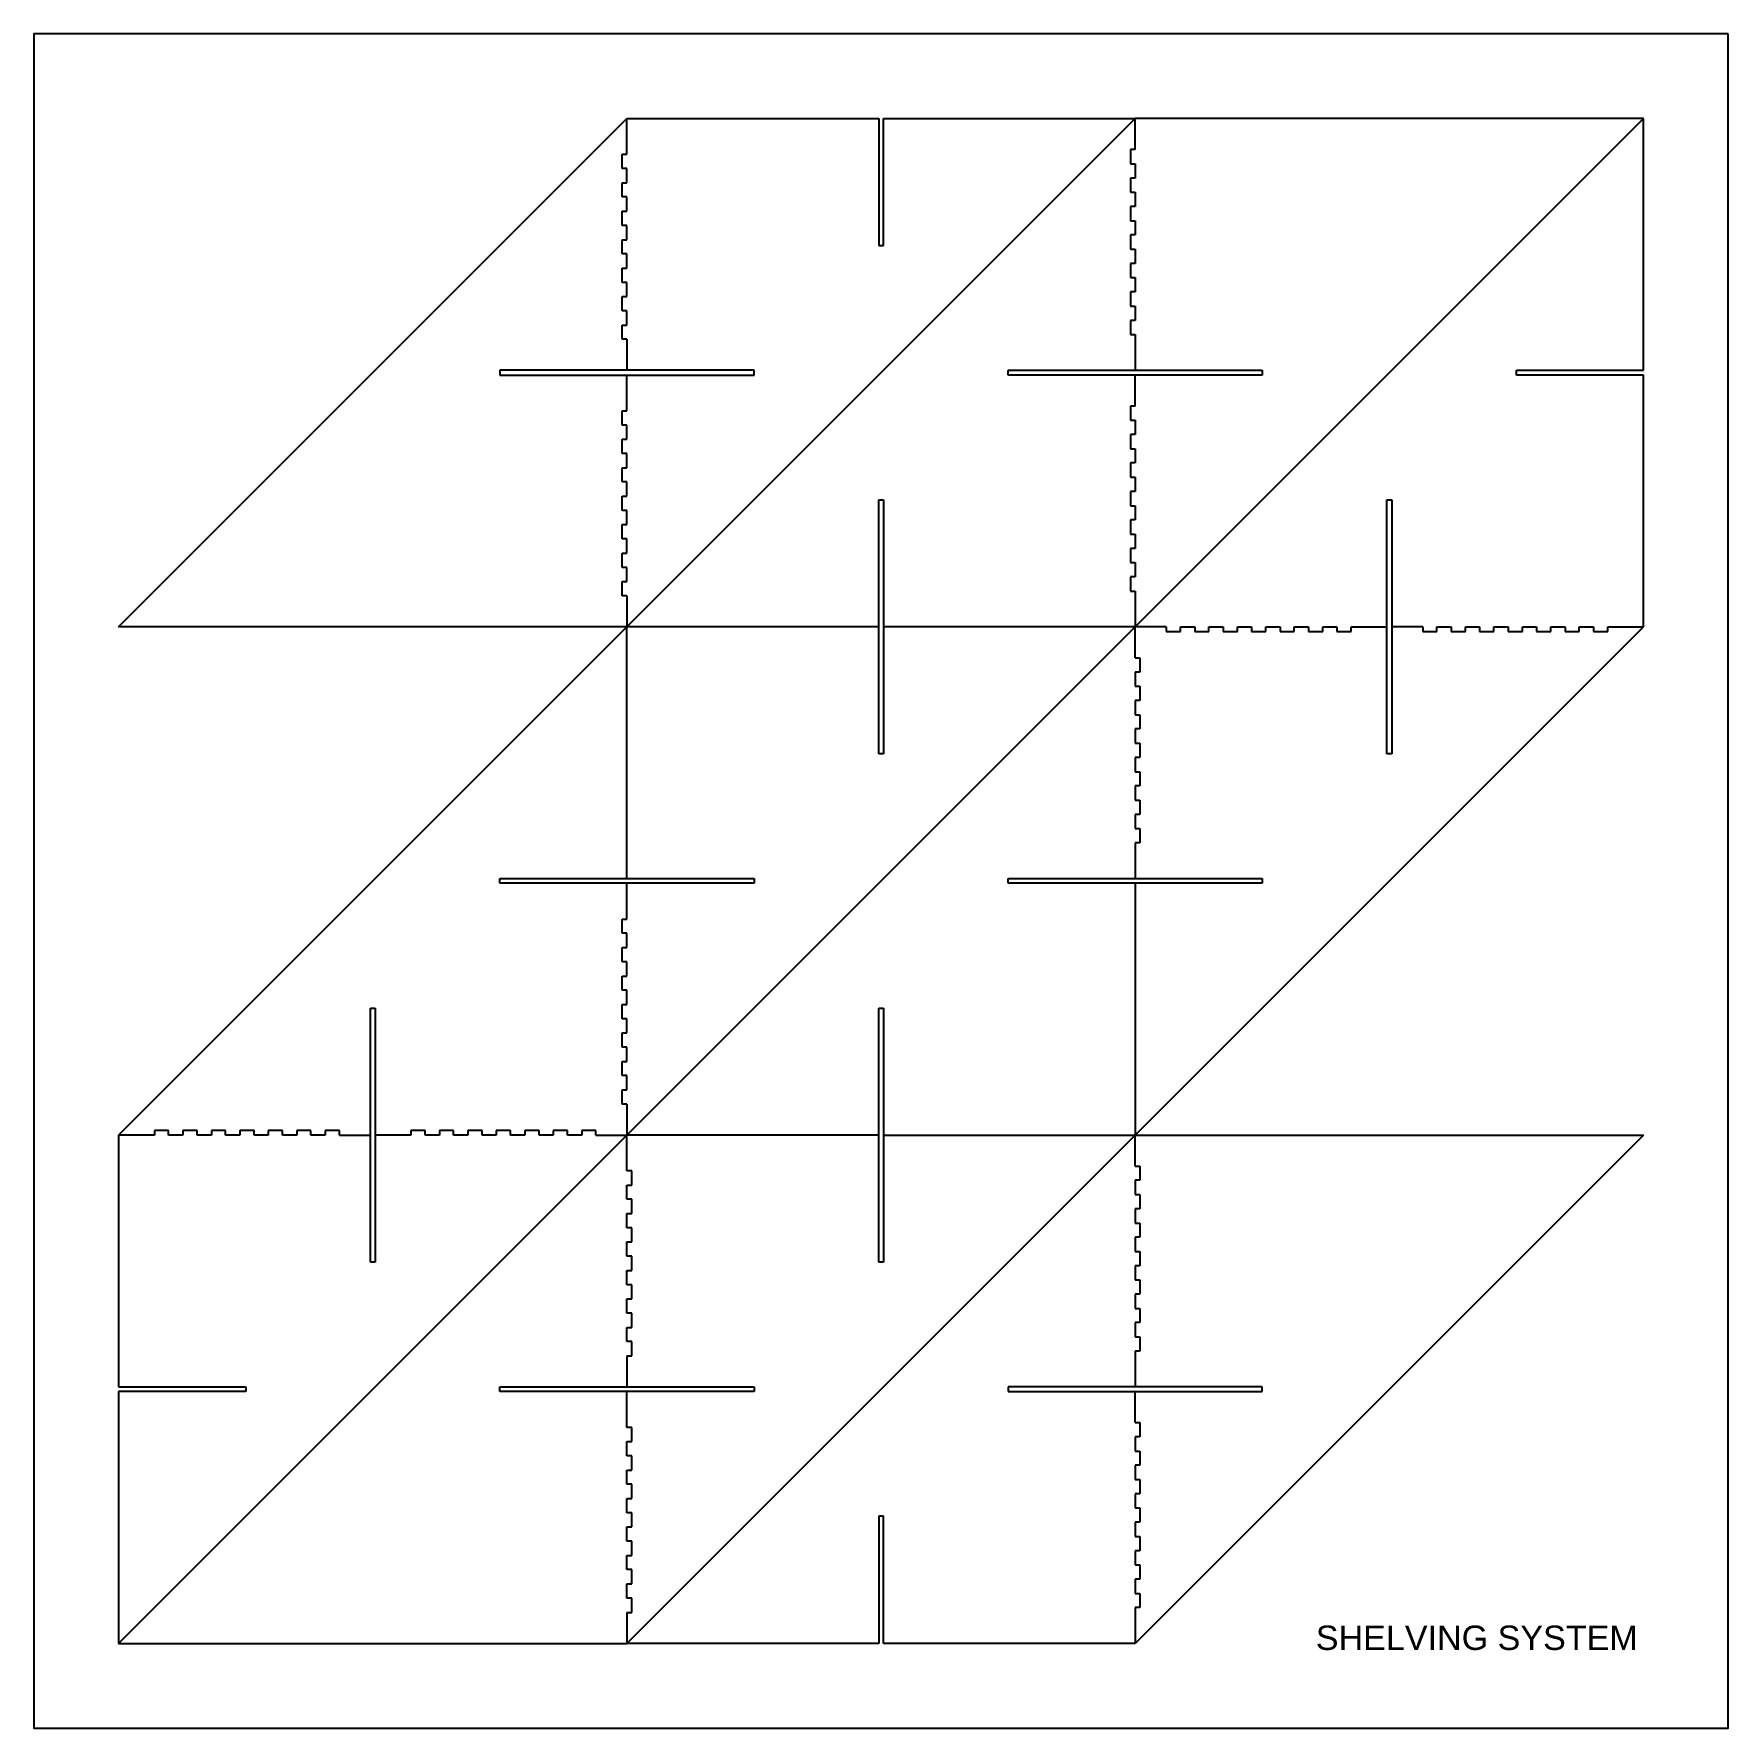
# Model space of a CAD drawing. Header units: millimetres. Extents: x -362 to 638, y -3596 to -2596.
import ezdxf

# ---------------------------------------------------------------- set-up
doc = ezdxf.new("R2010")
doc.units = ezdxf.units.MM
doc.header["$MEASUREMENT"] = 0
doc.layers.add('Layer 01', color=1, linetype='Continuous', true_color=0xff0000)
doc.layers.add('Layer 03', color=5, linetype='Continuous', true_color=0x0000ff)

msp = doc.modelspace()

# ---------------------------------------------------------------- linework, layer by layer
at = {"layer": 'Layer 01'}
for p, q in [((-312.2, -2945.6), (-12.2, -2645.6)), ((287.8, -2645.6), (-12.2, -2945.6)), ((-12.2, -2666.7), (-12.2, -2645.6)), ((-12.2, -2645.6), (136.4, -2645.6)), ((136.4, -2645.6), (136.4, -2720.6)), ((139.2, -2645.6), (287.8, -2645.6)), ((139.2, -2720.6), (139.2, -2645.6)), ((287.8, -2663.9), (287.8, -2645.6)), ((587.8, -2645.6), (287.8, -2645.6)), ((287.8, -2945.6), (587.8, -2645.6)), ((587.8, -2794.2), (587.8, -2645.6)), ((-15, -2675.1), (-15, -2666.7)), ((-15, -2666.7), (-12.2, -2666.7)), ((285, -2663.9), (285, -2672.3)), ((287.8, -2663.9), (285, -2663.9)), ((-12.2, -2675.1), (-15, -2675.1)), ((-12.2, -2683.5), (-12.2, -2675.1)), ((285, -2672.3), (287.8, -2672.3)), ((287.8, -2672.3), (287.8, -2680.7)), ((-15, -2683.5), (-12.2, -2683.5)), ((-15, -2691.9), (-15, -2683.5)), ((285, -2680.7), (285, -2689.1)), ((287.8, -2680.7), (285, -2680.7)), ((285, -2689.1), (287.8, -2689.1)), ((287.8, -2689.1), (287.8, -2697.5)), ((-12.2, -2691.9), (-15, -2691.9)), ((-12.2, -2700.3), (-12.2, -2691.9)), ((287.8, -2697.5), (285, -2697.5)), ((285, -2697.5), (285, -2705.9)), ((-15, -2708.7), (-15, -2700.3)), ((-15, -2700.3), (-12.2, -2700.3)), ((-12.2, -2708.7), (-15, -2708.7)), ((-12.2, -2717.1), (-12.2, -2708.7)), ((285, -2705.9), (287.8, -2705.9)), ((287.8, -2705.9), (287.8, -2714.3)), ((-15, -2725.5), (-15, -2717.1)), ((-15, -2717.1), (-12.2, -2717.1)), ((287.8, -2714.3), (285, -2714.3)), ((285, -2714.3), (285, -2722.7)), ((-12.2, -2725.5), (-15, -2725.5)), ((-12.2, -2733.9), (-12.2, -2725.5)), ((136.4, -2720.6), (139.2, -2720.6)), ((285, -2722.7), (287.8, -2722.7)), ((287.8, -2722.7), (287.8, -2731.1)), ((-15, -2742.3), (-15, -2733.9)), ((-15, -2733.9), (-12.2, -2733.9)), ((287.8, -2731.1), (285, -2731.1)), ((285, -2731.1), (285, -2739.5)), ((285, -2739.5), (287.8, -2739.5)), ((287.8, -2739.5), (287.8, -2747.9)), ((-12.2, -2742.3), (-15, -2742.3)), ((-12.2, -2750.7), (-12.2, -2742.3)), ((285, -2747.9), (285, -2756.3)), ((287.8, -2747.9), (285, -2747.9)), ((-15, -2750.7), (-12.2, -2750.7)), ((-15, -2759.1), (-15, -2750.7)), ((-12.2, -2759.1), (-15, -2759.1)), ((-12.2, -2767.5), (-12.2, -2759.1)), ((285, -2756.3), (287.8, -2756.3)), ((287.8, -2756.3), (287.8, -2764.7)), ((-15, -2767.5), (-12.2, -2767.5)), ((-15, -2775.9), (-15, -2767.5)), ((287.8, -2764.7), (285, -2764.7)), ((285, -2764.7), (285, -2773.1)), ((-12.2, -2775.9), (-15, -2775.9)), ((-12.2, -2775.9), (-12.2, -2794.2)), ((285, -2773.1), (287.8, -2773.1)), ((287.8, -2773.1), (287.8, -2794.2)), ((-87.2, -2794.2), (-87.2, -2797)), ((-12.2, -2794.2), (-87.2, -2794.2)), ((-87.2, -2797), (-12.2, -2797)), ((62.8, -2794.2), (-12.2, -2794.2)), ((-12.2, -2818.1), (-12.2, -2797)), ((-12.2, -2797), (62.8, -2797)), ((62.8, -2797), (62.8, -2794.2)), ((212.8, -2794.2), (287.8, -2794.2)), ((212.8, -2797), (212.8, -2794.2)), ((287.8, -2797), (212.8, -2797)), ((287.8, -2794.2), (362.8, -2794.2)), ((287.8, -2815.3), (287.8, -2797)), ((362.8, -2797), (287.8, -2797)), ((362.8, -2794.2), (362.8, -2797)), ((512.8, -2794.2), (587.8, -2794.2)), ((512.8, -2797), (512.8, -2794.2)), ((587.8, -2797), (512.8, -2797)), ((587.8, -2945.6), (587.8, -2797)), ((-15, -2818.1), (-12.2, -2818.1)), ((-15, -2826.5), (-15, -2818.1)), ((287.8, -2815.3), (285, -2815.3)), ((285, -2815.3), (285, -2823.7)), ((-12.2, -2826.5), (-15, -2826.5)), ((-12.2, -2834.9), (-12.2, -2826.5)), ((285, -2823.7), (287.8, -2823.7)), ((287.8, -2823.7), (287.8, -2832.1)), ((-15, -2843.3), (-15, -2834.9)), ((-15, -2834.9), (-12.2, -2834.9)), ((287.8, -2832.1), (285, -2832.1)), ((285, -2832.1), (285, -2840.5)), ((-12.2, -2843.3), (-15, -2843.3)), ((-12.2, -2851.7), (-12.2, -2843.3)), ((285, -2840.5), (287.8, -2840.5)), ((285, -2848.9), (285, -2857.3)), ((287.8, -2848.9), (285, -2848.9)), ((287.8, -2840.5), (287.8, -2848.9)), ((-15, -2851.7), (-12.2, -2851.7)), ((-15, -2860.1), (-15, -2851.7)), ((285, -2857.3), (287.8, -2857.3)), ((287.8, -2857.3), (287.8, -2865.7)), ((-12.2, -2860.1), (-15, -2860.1)), ((-15, -2868.5), (-12.2, -2868.5)), ((-15, -2876.9), (-15, -2868.5)), ((-12.2, -2868.5), (-12.2, -2860.1)), ((285, -2865.7), (285, -2874.1)), ((287.8, -2865.7), (285, -2865.7)), ((-12.2, -2876.9), (-15, -2876.9)), ((-12.2, -2885.3), (-12.2, -2876.9)), ((136.4, -2870.6), (139.2, -2870.6)), ((136.4, -2945.6), (136.4, -2870.6)), ((139.2, -2870.6), (139.2, -2945.6)), ((285, -2874.1), (287.8, -2874.1)), ((287.8, -2874.1), (287.8, -2882.5)), ((436.4, -2870.6), (439.2, -2870.6)), ((436.4, -2945.6), (436.4, -2870.6)), ((439.2, -2870.6), (439.2, -2945.6)), ((-15, -2885.3), (-12.2, -2885.3)), ((-15, -2893.7), (-15, -2885.3)), ((285, -2882.5), (285, -2890.9)), ((287.8, -2882.5), (285, -2882.5)), ((-12.2, -2893.7), (-15, -2893.7)), ((-12.2, -2902.1), (-12.2, -2893.7)), ((285, -2890.9), (287.8, -2890.9)), ((287.8, -2899.3), (285, -2899.3)), ((285, -2899.3), (285, -2907.7)), ((287.8, -2890.9), (287.8, -2899.3)), ((-15, -2910.5), (-15, -2902.1)), ((-15, -2902.1), (-12.2, -2902.1)), ((285, -2907.7), (287.8, -2907.7)), ((287.8, -2907.7), (287.8, -2916.1)), ((-12.2, -2910.5), (-15, -2910.5)), ((-15, -2927.3), (-15, -2918.9)), ((-15, -2918.9), (-12.2, -2918.9)), ((-12.2, -2918.9), (-12.2, -2910.5)), ((285, -2916.1), (285, -2924.5)), ((287.8, -2916.1), (285, -2916.1)), ((-12.2, -2927.3), (-15, -2927.3)), ((-12.2, -2927.3), (-12.2, -2945.6)), ((285, -2924.5), (287.8, -2924.5)), ((287.8, -2924.5), (287.8, -2945.6)), ((-12.2, -2945.6), (-312.2, -2945.6)), ((-12.2, -2945.6), (-312.2, -3245.6)), ((287.8, -2945.6), (-12.2, -3245.6)), ((-12.2, -3094.2), (-12.2, -2945.6)), ((136.4, -2945.6), (-12.2, -2945.6)), ((136.4, -3020.6), (136.4, -2945.6)), ((139.2, -2945.6), (139.2, -3020.6)), ((287.8, -2945.6), (139.2, -2945.6)), ((287.8, -2963.9), (287.8, -2945.6)), ((306.1, -2945.6), (287.8, -2945.6)), ((287.8, -3245.6), (587.8, -2945.6)), ((306.1, -2945.6), (306.1, -2948.4)), ((306.1, -2948.4), (314.5, -2948.4)), ((314.5, -2945.6), (322.9, -2945.6)), ((314.5, -2948.4), (314.5, -2945.6)), ((322.9, -2945.6), (322.9, -2948.4)), ((322.9, -2948.4), (331.3, -2948.4)), ((331.3, -2945.6), (339.7, -2945.6)), ((331.3, -2948.4), (331.3, -2945.6)), ((339.7, -2945.6), (339.7, -2948.4)), ((339.7, -2948.4), (348.1, -2948.4)), ((348.1, -2948.4), (348.1, -2945.6)), ((348.1, -2945.6), (356.5, -2945.6)), ((356.5, -2945.6), (356.5, -2948.4)), ((356.5, -2948.4), (364.9, -2948.4)), ((364.9, -2948.4), (364.9, -2945.6)), ((364.9, -2945.6), (373.3, -2945.6)), ((373.3, -2945.6), (373.3, -2948.4)), ((373.3, -2948.4), (381.7, -2948.4)), ((381.7, -2948.4), (381.7, -2945.6)), ((381.7, -2945.6), (390.1, -2945.6)), ((390.1, -2945.6), (390.1, -2948.4)), ((390.1, -2948.4), (398.5, -2948.4)), ((398.5, -2945.6), (406.9, -2945.6)), ((398.5, -2948.4), (398.5, -2945.6)), ((406.9, -2945.6), (406.9, -2948.4)), ((406.9, -2948.4), (415.3, -2948.4)), ((415.3, -2945.6), (436.4, -2945.6)), ((415.3, -2948.4), (415.3, -2945.6)), ((436.4, -3020.6), (436.4, -2945.6)), ((457.5, -2945.6), (439.2, -2945.6)), ((439.2, -2945.6), (439.2, -3020.6)), ((457.5, -2945.6), (457.5, -2948.4)), ((457.5, -2948.4), (465.9, -2948.4)), ((465.9, -2948.4), (465.9, -2945.6)), ((465.9, -2945.6), (474.3, -2945.6)), ((474.3, -2945.6), (474.3, -2948.4)), ((474.3, -2948.4), (482.7, -2948.4)), ((482.7, -2948.4), (482.7, -2945.6)), ((482.7, -2945.6), (491.1, -2945.6)), ((491.1, -2945.6), (491.1, -2948.4)), ((491.1, -2948.4), (499.5, -2948.4)), ((499.5, -2945.6), (507.9, -2945.6)), ((499.5, -2948.4), (499.5, -2945.6)), ((507.9, -2945.6), (507.9, -2948.4)), ((507.9, -2948.4), (516.3, -2948.4)), ((516.3, -2945.6), (524.7, -2945.6)), ((516.3, -2948.4), (516.3, -2945.6)), ((524.7, -2945.6), (524.7, -2948.4)), ((524.7, -2948.4), (533.1, -2948.4)), ((533.1, -2945.6), (541.5, -2945.6)), ((533.1, -2948.4), (533.1, -2945.6)), ((541.5, -2945.6), (541.5, -2948.4)), ((541.5, -2948.4), (549.9, -2948.4)), ((549.9, -2948.4), (549.9, -2945.6)), ((549.9, -2945.6), (558.3, -2945.6)), ((558.3, -2945.6), (558.3, -2948.4)), ((558.3, -2948.4), (566.7, -2948.4)), ((566.7, -2948.4), (566.7, -2945.6)), ((566.7, -2945.6), (587.8, -2945.6)), ((287.8, -2963.9), (290.6, -2963.9)), ((290.6, -2963.9), (290.6, -2972.3)), ((290.6, -2972.3), (287.8, -2972.3)), ((287.8, -2972.3), (287.8, -2980.7)), ((287.8, -2980.7), (290.6, -2980.7)), ((290.6, -2989.1), (287.8, -2989.1)), ((287.8, -2989.1), (287.8, -2997.5)), ((290.6, -2980.7), (290.6, -2989.1)), ((287.8, -2997.5), (290.6, -2997.5)), ((290.6, -2997.5), (290.6, -3005.9)), ((287.8, -3005.9), (287.8, -3014.3)), ((290.6, -3005.9), (287.8, -3005.9)), ((287.8, -3014.3), (290.6, -3014.3)), ((290.6, -3014.3), (290.6, -3022.7)), ((139.2, -3020.6), (136.4, -3020.6)), ((287.8, -3022.7), (287.8, -3031.1)), ((290.6, -3022.7), (287.8, -3022.7)), ((439.2, -3020.6), (436.4, -3020.6)), ((287.8, -3031.1), (290.6, -3031.1)), ((287.8, -3039.5), (287.8, -3047.9)), ((290.6, -3039.5), (287.8, -3039.5)), ((290.6, -3031.1), (290.6, -3039.5)), ((287.8, -3047.9), (290.6, -3047.9)), ((290.6, -3047.9), (290.6, -3056.3)), ((290.6, -3056.3), (287.8, -3056.3)), ((287.8, -3056.3), (287.8, -3064.7)), ((287.8, -3064.7), (290.6, -3064.7)), ((290.6, -3064.7), (290.6, -3073.1)), ((290.6, -3073.1), (287.8, -3073.1)), ((287.8, -3073.1), (287.8, -3094.2)), ((-87.2, -3097), (-87.2, -3094.2)), ((-87.2, -3094.2), (-12.2, -3094.2)), ((-12.2, -3097), (-87.2, -3097)), ((-12.2, -3094.2), (62.8, -3094.2)), ((-12.2, -3118.1), (-12.2, -3097)), ((62.8, -3097), (-12.2, -3097)), ((62.8, -3094.2), (62.8, -3097)), ((212.8, -3097), (212.8, -3094.2)), ((212.8, -3094.2), (287.8, -3094.2)), ((287.8, -3097), (212.8, -3097)), ((287.8, -3094.2), (362.8, -3094.2)), ((287.8, -3097), (287.8, -3245.6)), ((362.8, -3097), (287.8, -3097)), ((362.8, -3094.2), (362.8, -3097)), ((-15, -3118.1), (-12.2, -3118.1)), ((-15, -3126.5), (-15, -3118.1)), ((-12.2, -3126.5), (-15, -3126.5)), ((-12.2, -3134.9), (-12.2, -3126.5)), ((-15, -3143.3), (-15, -3134.9)), ((-15, -3134.9), (-12.2, -3134.9)), ((-12.2, -3143.3), (-15, -3143.3)), ((-12.2, -3151.7), (-12.2, -3143.3)), ((-15, -3151.7), (-12.2, -3151.7)), ((-15, -3160.1), (-15, -3151.7)), ((-12.2, -3160.1), (-15, -3160.1)), ((-15, -3168.5), (-12.2, -3168.5)), ((-15, -3176.9), (-15, -3168.5)), ((-12.2, -3168.5), (-12.2, -3160.1)), ((-163.6, -3245.6), (-163.6, -3170.6)), ((-163.6, -3170.6), (-160.8, -3170.6)), ((-160.8, -3170.6), (-160.8, -3245.6)), ((-12.2, -3176.9), (-15, -3176.9)), ((-12.2, -3185.3), (-12.2, -3176.9)), ((136.4, -3245.6), (136.4, -3170.6)), ((136.4, -3170.6), (139.2, -3170.6)), ((139.2, -3170.6), (139.2, -3245.6)), ((-15, -3185.3), (-12.2, -3185.3)), ((-15, -3193.7), (-15, -3185.3)), ((-12.2, -3193.7), (-15, -3193.7)), ((-12.2, -3202.1), (-12.2, -3193.7)), ((-15, -3210.5), (-15, -3202.1)), ((-15, -3202.1), (-12.2, -3202.1)), ((-12.2, -3210.5), (-15, -3210.5)), ((-15, -3227.3), (-15, -3218.9)), ((-15, -3218.9), (-12.2, -3218.9)), ((-12.2, -3218.9), (-12.2, -3210.5)), ((-12.2, -3227.3), (-15, -3227.3)), ((-12.2, -3227.3), (-12.2, -3245.6)), ((-312.2, -3245.6), (-312.2, -3394.2)), ((-291.1, -3245.6), (-312.2, -3245.6)), ((-12.2, -3245.6), (-312.2, -3545.6)), ((-291.1, -3242.8), (-291.1, -3245.6)), ((-282.7, -3242.8), (-291.1, -3242.8)), ((-282.7, -3245.6), (-282.7, -3242.8)), ((-274.3, -3245.6), (-282.7, -3245.6)), ((-265.9, -3242.8), (-274.3, -3242.8)), ((-274.3, -3242.8), (-274.3, -3245.6)), ((-265.9, -3245.6), (-265.9, -3242.8)), ((-257.5, -3245.6), (-265.9, -3245.6)), ((-257.5, -3242.8), (-257.5, -3245.6)), ((-249.1, -3242.8), (-257.5, -3242.8)), ((-249.1, -3245.6), (-249.1, -3242.8)), ((-240.7, -3245.6), (-249.1, -3245.6)), ((-240.7, -3242.8), (-240.7, -3245.6)), ((-232.3, -3242.8), (-240.7, -3242.8)), ((-232.3, -3245.6), (-232.3, -3242.8)), ((-223.9, -3245.6), (-232.3, -3245.6)), ((-223.9, -3242.8), (-223.9, -3245.6)), ((-215.5, -3242.8), (-223.9, -3242.8)), ((-215.5, -3245.6), (-215.5, -3242.8)), ((-207.1, -3245.6), (-215.5, -3245.6)), ((-198.7, -3242.8), (-207.1, -3242.8)), ((-207.1, -3242.8), (-207.1, -3245.6)), ((-198.7, -3245.6), (-198.7, -3242.8)), ((-190.3, -3245.6), (-198.7, -3245.6)), ((-181.9, -3242.8), (-190.3, -3242.8)), ((-190.3, -3242.8), (-190.3, -3245.6)), ((-181.9, -3245.6), (-181.9, -3242.8)), ((-181.9, -3245.6), (-163.6, -3245.6)), ((-163.6, -3320.6), (-163.6, -3245.6)), ((-160.8, -3245.6), (-160.8, -3320.6)), ((-139.7, -3245.6), (-160.8, -3245.6)), ((-131.3, -3242.8), (-139.7, -3242.8)), ((-139.7, -3242.8), (-139.7, -3245.6)), ((-131.3, -3245.6), (-131.3, -3242.8)), ((-122.9, -3245.6), (-131.3, -3245.6)), ((-122.9, -3242.8), (-122.9, -3245.6)), ((-114.5, -3242.8), (-122.9, -3242.8)), ((-114.5, -3245.6), (-114.5, -3242.8)), ((-106.1, -3245.6), (-114.5, -3245.6)), ((-97.7, -3242.8), (-106.1, -3242.8)), ((-106.1, -3242.8), (-106.1, -3245.6)), ((-97.7, -3245.6), (-97.7, -3242.8)), ((-89.3, -3245.6), (-97.7, -3245.6)), ((-80.9, -3242.8), (-89.3, -3242.8)), ((-89.3, -3242.8), (-89.3, -3245.6)), ((-80.9, -3245.6), (-80.9, -3242.8)), ((-72.5, -3245.6), (-80.9, -3245.6)), ((-64.1, -3242.8), (-72.5, -3242.8)), ((-72.5, -3242.8), (-72.5, -3245.6)), ((-64.1, -3245.6), (-64.1, -3242.8)), ((-55.7, -3245.6), (-64.1, -3245.6)), ((-55.7, -3242.8), (-55.7, -3245.6)), ((-47.3, -3242.8), (-55.7, -3242.8)), ((-47.3, -3245.6), (-47.3, -3242.8)), ((-38.9, -3245.6), (-47.3, -3245.6)), ((-38.9, -3242.8), (-38.9, -3245.6)), ((-30.5, -3242.8), (-38.9, -3242.8)), ((-30.5, -3245.6), (-30.5, -3242.8)), ((-30.5, -3245.6), (-12.2, -3245.6)), ((-12.2, -3545.6), (287.8, -3245.6)), ((136.4, -3245.6), (-12.2, -3245.6)), ((-12.2, -3266.7), (-12.2, -3245.6)), ((136.4, -3320.6), (136.4, -3245.6)), ((139.2, -3245.6), (287.8, -3245.6)), ((139.2, -3245.6), (139.2, -3320.6)), ((287.8, -3245.6), (587.8, -3245.6)), ((587.8, -3245.6), (287.8, -3545.6)), ((287.8, -3263.9), (287.8, -3245.6)), ((-9.4, -3266.7), (-12.2, -3266.7)), ((-9.4, -3275.1), (-9.4, -3266.7)), ((287.8, -3263.9), (290.6, -3263.9)), ((290.6, -3263.9), (290.6, -3272.3)), ((-12.2, -3283.5), (-12.2, -3275.1)), ((-12.2, -3275.1), (-9.4, -3275.1)), ((290.6, -3272.3), (287.8, -3272.3)), ((287.8, -3272.3), (287.8, -3280.7)), ((-9.4, -3283.5), (-12.2, -3283.5)), ((-9.4, -3291.9), (-9.4, -3283.5)), ((287.8, -3280.7), (290.6, -3280.7)), ((290.6, -3289.1), (287.8, -3289.1)), ((287.8, -3289.1), (287.8, -3297.5)), ((290.6, -3280.7), (290.6, -3289.1)), ((-12.2, -3300.3), (-12.2, -3291.9)), ((-12.2, -3291.9), (-9.4, -3291.9)), ((287.8, -3297.5), (290.6, -3297.5)), ((290.6, -3297.5), (290.6, -3305.9)), ((-9.4, -3300.3), (-12.2, -3300.3)), ((-12.2, -3317.1), (-12.2, -3308.7)), ((-12.2, -3308.7), (-9.4, -3308.7)), ((-9.4, -3308.7), (-9.4, -3300.3)), ((287.8, -3305.9), (287.8, -3314.3)), ((290.6, -3305.9), (287.8, -3305.9)), ((-9.4, -3317.1), (-12.2, -3317.1)), ((-9.4, -3325.5), (-9.4, -3317.1)), ((287.8, -3314.3), (290.6, -3314.3)), ((290.6, -3314.3), (290.6, -3322.7)), ((-160.8, -3320.6), (-163.6, -3320.6)), ((-12.2, -3333.9), (-12.2, -3325.5)), ((-12.2, -3325.5), (-9.4, -3325.5)), ((139.2, -3320.6), (136.4, -3320.6)), ((287.8, -3322.7), (287.8, -3331.1)), ((290.6, -3322.7), (287.8, -3322.7)), ((-9.4, -3333.9), (-12.2, -3333.9)), ((-9.4, -3342.3), (-9.4, -3333.9)), ((287.8, -3331.1), (290.6, -3331.1)), ((287.8, -3339.5), (287.8, -3347.9)), ((290.6, -3339.5), (287.8, -3339.5)), ((290.6, -3331.1), (290.6, -3339.5)), ((-12.2, -3342.3), (-9.4, -3342.3)), ((-12.2, -3350.7), (-12.2, -3342.3)), ((287.8, -3347.9), (290.6, -3347.9)), ((290.6, -3347.9), (290.6, -3356.3)), ((-9.4, -3350.7), (-12.2, -3350.7)), ((-12.2, -3359.1), (-9.4, -3359.1)), ((-12.2, -3367.5), (-12.2, -3359.1)), ((-9.4, -3359.1), (-9.4, -3350.7)), ((290.6, -3356.3), (287.8, -3356.3)), ((287.8, -3356.3), (287.8, -3364.7)), ((-9.4, -3367.5), (-12.2, -3367.5)), ((-9.4, -3375.9), (-9.4, -3367.5)), ((287.8, -3364.7), (290.6, -3364.7)), ((290.6, -3364.7), (290.6, -3373.1)), ((-12.2, -3375.9), (-9.4, -3375.9)), ((-12.2, -3375.9), (-12.2, -3394.2)), ((290.6, -3373.1), (287.8, -3373.1)), ((287.8, -3373.1), (287.8, -3394.2)), ((-312.2, -3394.2), (-237.2, -3394.2)), ((-237.2, -3397), (-312.2, -3397)), ((-312.2, -3397), (-312.2, -3545.6)), ((-237.2, -3394.2), (-237.2, -3397)), ((-87.2, -3397), (-87.2, -3394.2)), ((-87.2, -3394.2), (-12.2, -3394.2)), ((-12.2, -3397), (-87.2, -3397)), ((-12.2, -3394.2), (62.8, -3394.2)), ((62.8, -3397), (-12.2, -3397)), ((-12.2, -3418.1), (-12.2, -3397)), ((62.8, -3394.2), (62.8, -3397)), ((287.8, -3394.2), (212.8, -3394.2)), ((212.8, -3394.2), (212.8, -3397)), ((212.8, -3397), (287.8, -3397)), ((362.8, -3394.2), (287.8, -3394.2)), ((287.8, -3397), (362.8, -3397)), ((287.8, -3415.3), (287.8, -3397)), ((362.8, -3397), (362.8, -3394.2)), ((-9.4, -3418.1), (-12.2, -3418.1)), ((-9.4, -3426.5), (-9.4, -3418.1)), ((287.8, -3415.3), (290.6, -3415.3)), ((290.6, -3415.3), (290.6, -3423.7)), ((-12.2, -3426.5), (-9.4, -3426.5)), ((-12.2, -3434.9), (-12.2, -3426.5)), ((287.8, -3423.7), (287.8, -3432.1)), ((290.6, -3423.7), (287.8, -3423.7)), ((-9.4, -3434.9), (-12.2, -3434.9)), ((-9.4, -3443.3), (-9.4, -3434.9)), ((287.8, -3432.1), (290.6, -3432.1)), ((290.6, -3432.1), (290.6, -3440.5)), ((-12.2, -3443.3), (-9.4, -3443.3)), ((-12.2, -3451.7), (-12.2, -3443.3)), ((287.8, -3440.5), (287.8, -3448.9)), ((290.6, -3440.5), (287.8, -3440.5)), ((287.8, -3448.9), (290.6, -3448.9)), ((290.6, -3448.9), (290.6, -3457.3)), ((-9.4, -3451.7), (-12.2, -3451.7)), ((-9.4, -3460.1), (-9.4, -3451.7)), ((290.6, -3457.3), (287.8, -3457.3)), ((287.8, -3457.3), (287.8, -3465.7)), ((-12.2, -3460.1), (-9.4, -3460.1)), ((-12.2, -3468.5), (-12.2, -3460.1)), ((-9.4, -3468.5), (-12.2, -3468.5)), ((-9.4, -3476.9), (-9.4, -3468.5)), ((287.8, -3465.7), (290.6, -3465.7)), ((290.6, -3465.7), (290.6, -3474.1)), ((-12.2, -3476.9), (-9.4, -3476.9)), ((-12.2, -3485.3), (-12.2, -3476.9)), ((139.2, -3470.6), (136.4, -3470.6)), ((136.4, -3470.6), (136.4, -3545.6)), ((139.2, -3545.6), (139.2, -3470.6)), ((290.6, -3474.1), (287.8, -3474.1)), ((287.8, -3474.1), (287.8, -3482.5)), ((-9.4, -3485.3), (-12.2, -3485.3)), ((-9.4, -3493.7), (-9.4, -3485.3)), ((287.8, -3482.5), (290.6, -3482.5)), ((290.6, -3482.5), (290.6, -3490.9)), ((-12.2, -3502.1), (-12.2, -3493.7)), ((-12.2, -3493.7), (-9.4, -3493.7)), ((290.6, -3490.9), (287.8, -3490.9)), ((287.8, -3490.9), (287.8, -3499.3)), ((287.8, -3499.3), (290.6, -3499.3)), ((290.6, -3499.3), (290.6, -3507.7)), ((-9.4, -3502.1), (-12.2, -3502.1)), ((-9.4, -3510.5), (-9.4, -3502.1)), ((287.8, -3507.7), (287.8, -3516.1)), ((290.6, -3507.7), (287.8, -3507.7)), ((-12.2, -3518.9), (-12.2, -3510.5)), ((-12.2, -3510.5), (-9.4, -3510.5)), ((-9.4, -3518.9), (-12.2, -3518.9)), ((-9.4, -3527.3), (-9.4, -3518.9)), ((287.8, -3516.1), (290.6, -3516.1)), ((290.6, -3516.1), (290.6, -3524.5)), ((-12.2, -3527.3), (-12.2, -3545.6)), ((-12.2, -3527.3), (-9.4, -3527.3)), ((287.8, -3524.5), (287.8, -3545.6)), ((290.6, -3524.5), (287.8, -3524.5)), ((-312.2, -3545.6), (-12.2, -3545.6)), ((136.4, -3545.6), (-12.2, -3545.6)), ((287.8, -3545.6), (139.2, -3545.6))]:
    msp.add_line(p, q, dxfattribs=at)
msp.add_lwpolyline([(637.8, -2595.6), (-362.2, -2595.6), (-362.2, -3595.6), (637.8, -3595.6)], close=True, dxfattribs=at)

# ---------------------------------------------------------------- texts
at = {"layer": 'Layer 03', "insert": (394.4, -3549.7), "char_height": 14.4, "width": 200.299, "attachment_point": 7, "line_spacing_factor": 0.963855}
msp.add_mtext('\\fArial;SHELVING SYSTEM', dxfattribs=at)

doc.saveas('drawing.dxf')
